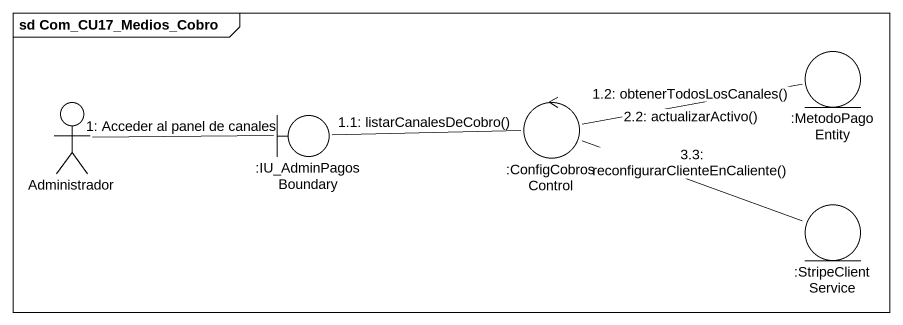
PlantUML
@startuml
mainframe sd Com_CU17_Medios_Cobro
entity ":MetodoPagoEntity" as MetodoPagoEntity
actor Administrador
boundary ":IU_AdminPagosBoundary" as IU_AdminPagosBoundary
control ":ConfigCobrosControl" as ConfigCobrosControl
entity ":StripeClientService" as StripeClientService
Administrador -right- IU_AdminPagosBoundary : 1: Acceder al panel de canales
IU_AdminPagosBoundary -right- ConfigCobrosControl : 1.1: listarCanalesDeCobro()
ConfigCobrosControl -right- MetodoPagoEntity : 1.2: obtenerTodosLosCanales()
ConfigCobrosControl -right- MetodoPagoEntity : 2.2: actualizarActivo()
ConfigCobrosControl -right- StripeClientService : 3.3: reconfigurarClienteEnCaliente()
@enduml
